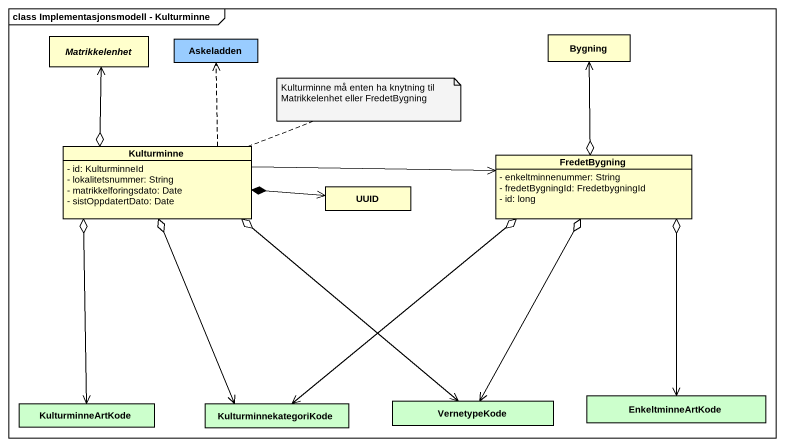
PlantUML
@startuml
mainframe class Implementasjonsmodell - Kulturminne
hide circle
hide empty members
skinparam classAttributeIconSize 0
abstract class Matrikkelenhet
class Askeladden #99CCFF
class Bygning
class Kulturminne {
  - id: KulturminneId
  - lokalitetsnummer: String
  - matrikkelforingsdato: Date
  - sistOppdatertDato: Date
}
class FredetBygning {
  - enkeltminnenummer: String
  - fredetBygningId: FredetbygningId
  - id: long
}
class UUID
class VernetypeKode #CCFFCC
class EnkeltminneArtKode #CCFFCC
class KulturminneArtKode #CCFFCC
class KulturminnekategoriKode #CCFFCC
Matrikkelenhet <--o Kulturminne
Kulturminne .up.> Askeladden
Kulturminne -right-> FredetBygning
Kulturminne o--> VernetypeKode
Kulturminne o--> KulturminneArtKode
Kulturminne o--> KulturminnekategoriKode
FredetBygning o-up-> Bygning
FredetBygning o--> VernetypeKode
FredetBygning o--> EnkeltminneArtKode
FredetBygning o--> KulturminnekategoriKode
UUID <-left-* Kulturminne
note right of Kulturminne : Kulturminne må enten ha knytning til Matrikkelenhet eller FredetBygning
@enduml
